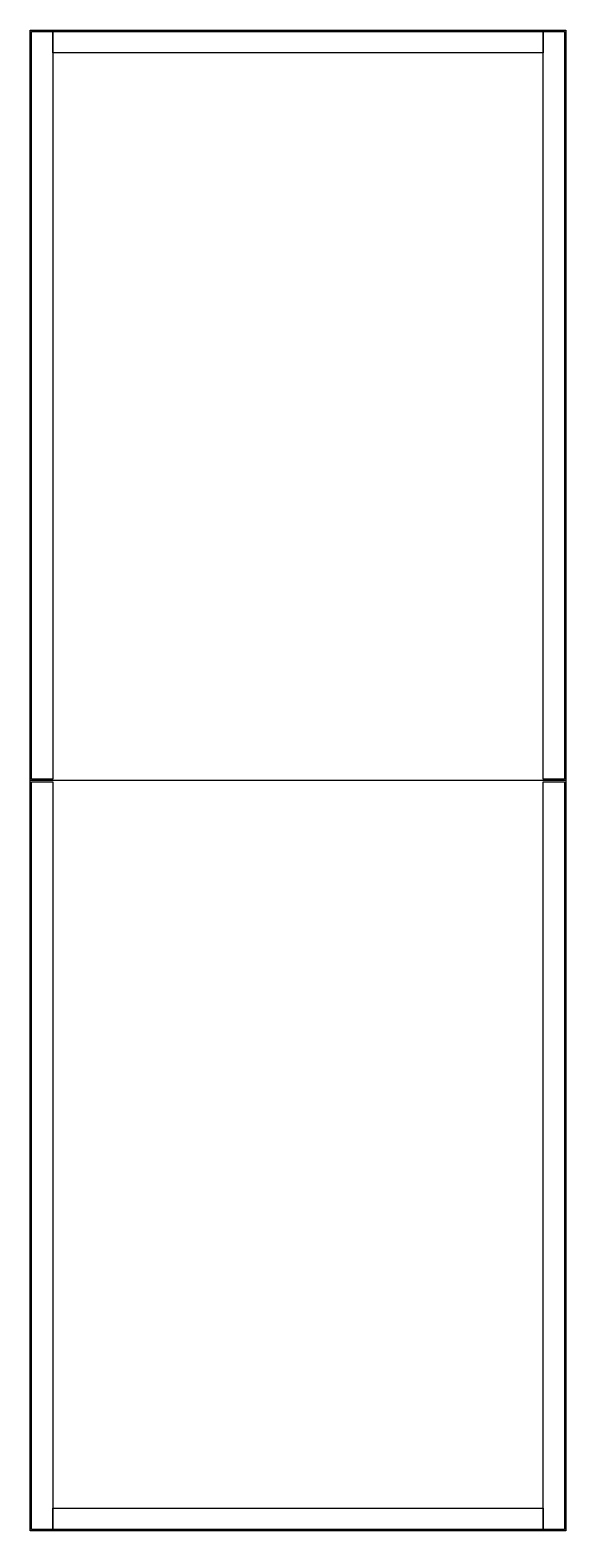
# Model space of a CAD drawing. Header units: millimetres. Extents: x 0 to 200, y 0 to 560.
import ezdxf

# ---------------------------------------------------------------- set-up
doc = ezdxf.new("R2010")
doc.units = ezdxf.units.MM
for name, color, linetype in [('CREASE', 5, 'CONTINUOUS'), ('CUT', 1, 'CONTINUOUS'), ('GLUE', 2, 'CONTINUOUS')]:
    doc.layers.add(name, color=color, linetype=linetype)

msp = doc.modelspace()

# ---------------------------------------------------------------- linework, layer by layer
at = {"layer": 'CREASE'}
msp.add_line((200, 280), (0, 280), dxfattribs=at)
at = {"layer": 'CUT'}
for p, q in [((0, 560), (200, 560)), ((0, 280), (0, 560)), ((200, 560), (200, 280)), ((0, 0), (0, 280)), ((200, 280), (200, 0)), ((200, 0), (0, 0))]:
    msp.add_line(p, q, dxfattribs=at)
at = {"layer": 'GLUE'}
for p, q in [((0.5, 559.5), (8.5, 559.5)), ((0.5, 280.5), (0.5, 559.5)), ((8.5, 559.5), (8.5, 280.5)), ((8.5, 559.5), (191.5, 559.5)), ((8.5, 551.5), (8.5, 559.5)), ((191.5, 559.5), (199.5, 559.5)), ((191.5, 280.5), (191.5, 559.5)), ((191.5, 559.5), (191.5, 551.5)), ((199.5, 559.5), (199.5, 280.5)), ((191.5, 551.5), (8.5, 551.5)), ((8.5, 280.5), (0.5, 280.5)), ((199.5, 280.5), (191.5, 280.5)), ((0.5, 279.5), (8.5, 279.5)), ((0.5, 0.5), (0.5, 279.5)), ((8.5, 279.5), (8.5, 0.5)), ((191.5, 279.5), (199.5, 279.5)), ((191.5, 0.5), (191.5, 279.5)), ((199.5, 279.5), (199.5, 0.5)), ((8.5, 8.5), (191.5, 8.5)), ((8.5, 0.5), (8.5, 8.5)), ((191.5, 8.5), (191.5, 0.5)), ((8.5, 0.5), (0.5, 0.5)), ((191.5, 0.5), (8.5, 0.5)), ((199.5, 0.5), (191.5, 0.5))]:
    msp.add_line(p, q, dxfattribs=at)

doc.saveas('drawing.dxf')
